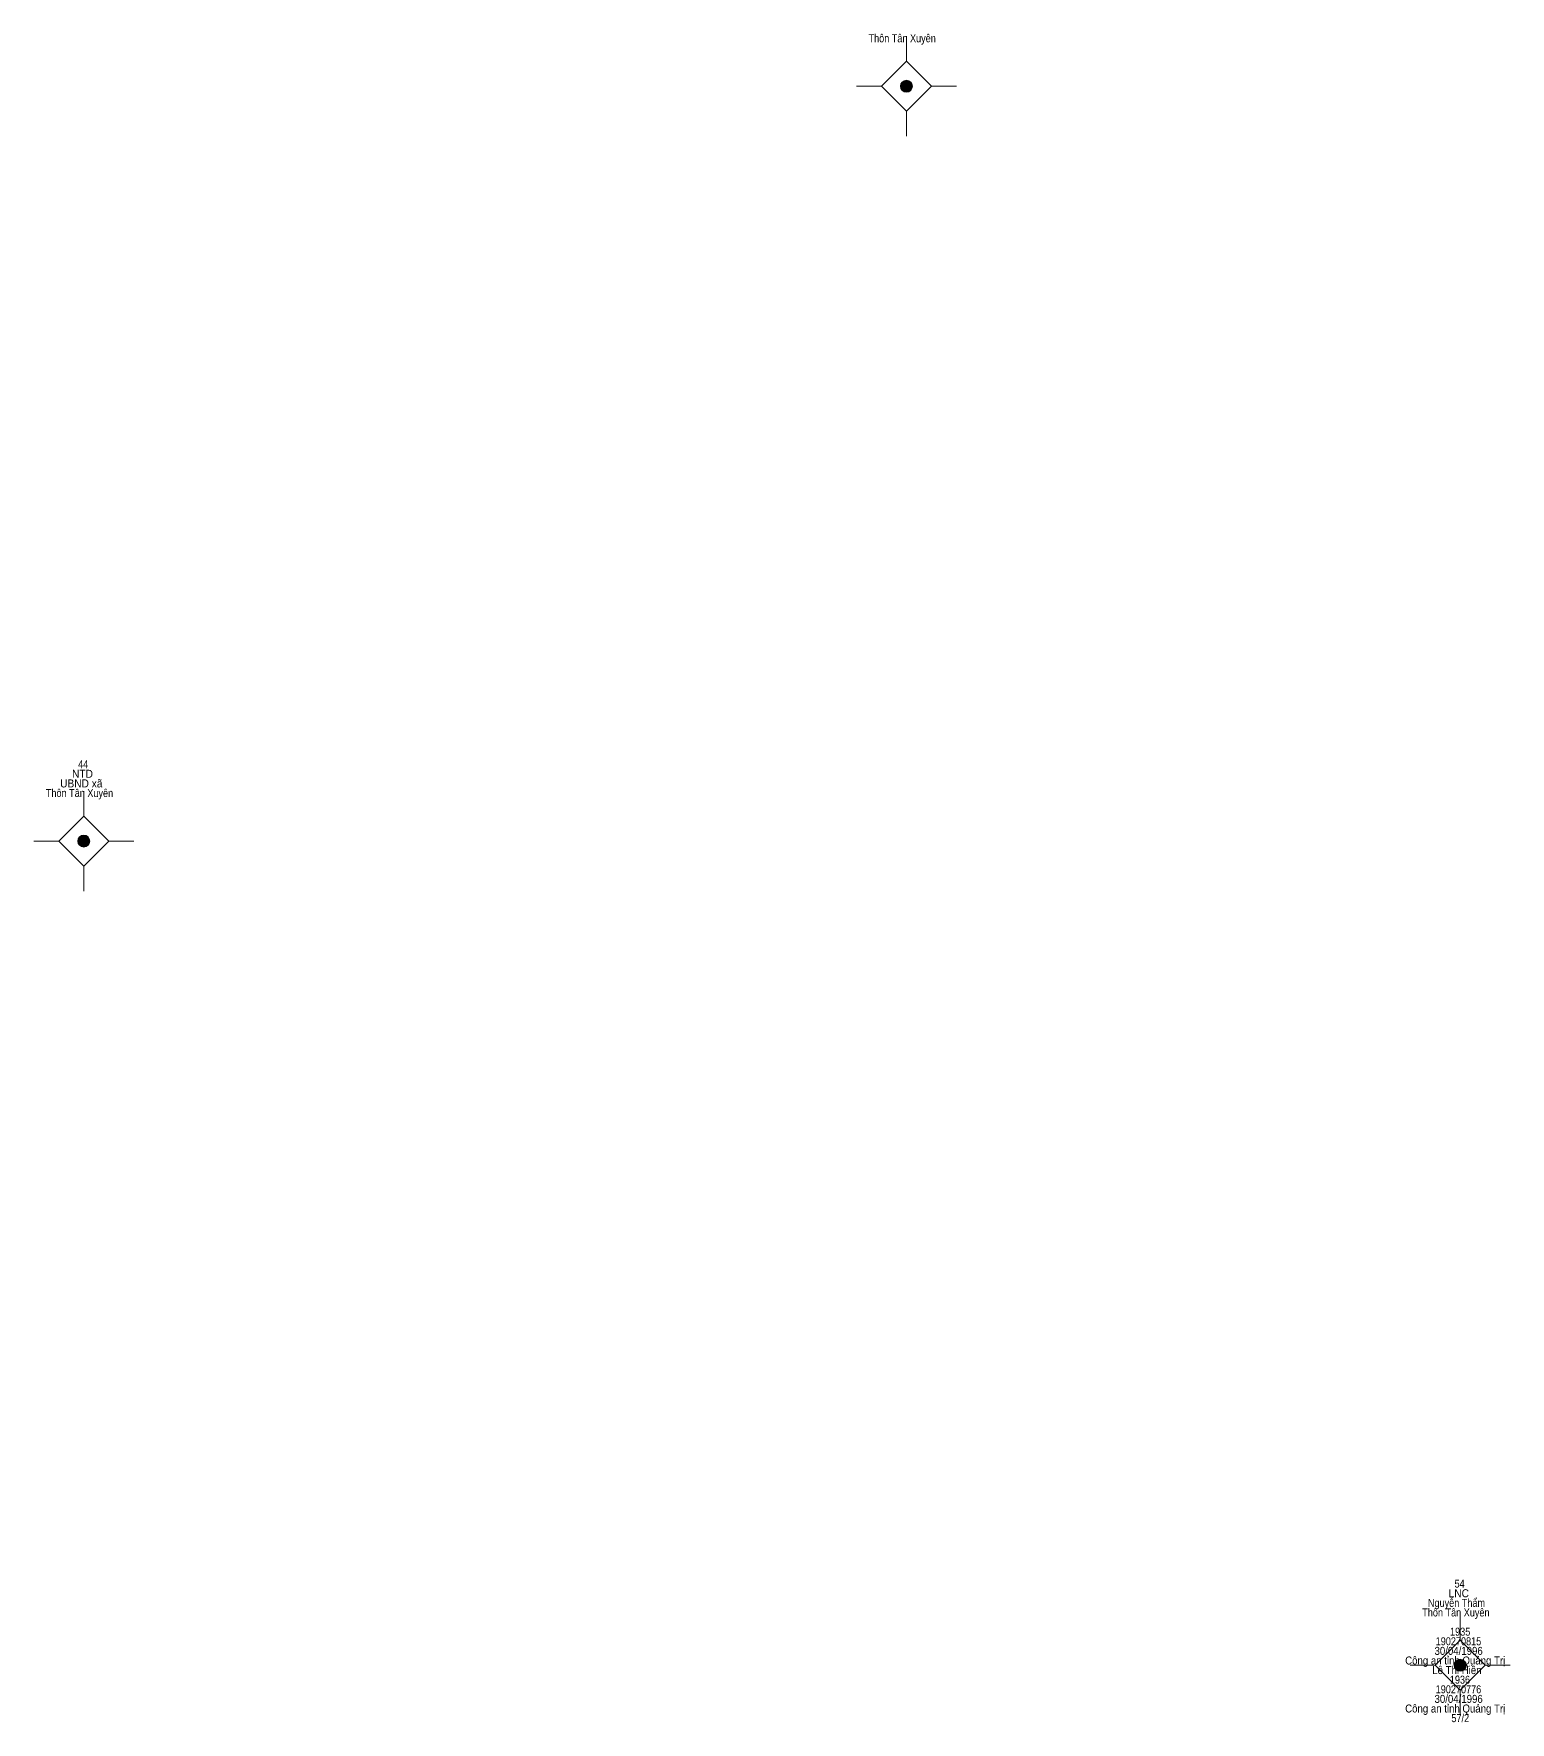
# Model space of a CAD drawing. Header units: metres. Extents: x 550999 to 552168, y 1840994 to 1841978.
# Drawn here: x 551505.8 to 551579.6, y 1841616 to 1841700.4 of the extents above; entities that cross this region are included whole.
import ezdxf
from ezdxf.enums import TextEntityAlignment as Align

# ---------------------------------------------------------------- set-up
doc = ezdxf.new("R2010")
doc.units = ezdxf.units.M
doc.header["$LTSCALE"] = 0.16
doc.layers.add('11', color=7, linetype='Continuous', lineweight=13)
doc.layers.add('15', color=7, linetype='Continuous')

msp = doc.modelspace()

# ---------------------------------------------------------------- hatches: boundary and pattern name
at = {"layer": '11'}
for points in [[(551549.6895, 1841697.77, 1), (551549.0895, 1841697.77, 1)], [(551508.5795, 1841660.05, 1), (551507.9795, 1841660.05, 1)], [(551577.3595, 1841618.86, 1), (551576.7595, 1841618.86, 1)]]:
    msp.add_hatch(color=256, dxfattribs=at).paths.add_polyline_path(points)

# ---------------------------------------------------------------- linework, layer by layer
for p, q in [((551549.39, 1841700.27), (551549.39, 1841699.02)), ((551548.14, 1841697.77), (551546.89, 1841697.77)), ((551551.89, 1841697.77), (551550.64, 1841697.77)), ((551549.39, 1841696.52), (551549.39, 1841695.27)), ((551508.28, 1841662.55), (551508.28, 1841661.3)), ((551507.03, 1841660.05), (551505.78, 1841660.05)), ((551510.78, 1841660.05), (551509.53, 1841660.05)), ((551508.28, 1841658.8), (551508.28, 1841657.55)), ((551577.06, 1841621.36), (551577.06, 1841620.11)), ((551575.81, 1841618.86), (551574.56, 1841618.86)), ((551579.56, 1841618.86), (551578.31, 1841618.86)), ((551577.06, 1841617.61), (551577.06, 1841616.36))]:
    msp.add_line(p, q, dxfattribs=at)
for points in [[(551549.39, 1841699.02), (551548.14, 1841697.77), (551549.39, 1841696.52), (551550.64, 1841697.77)], [(551508.28, 1841661.3), (551507.03, 1841660.05), (551508.28, 1841658.8), (551509.53, 1841660.05)], [(551577.06, 1841620.11), (551575.81, 1841618.86), (551577.06, 1841617.61), (551578.31, 1841618.86)]]:
    msp.add_lwpolyline(points, close=True, dxfattribs=at)
for centre in [(551549.3895, 1841697.77), (551508.2795, 1841660.05), (551577.0595, 1841618.86)]:
    msp.add_circle(centre, 0.3, dxfattribs=at)

# ---------------------------------------------------------------- texts
at = {"layer": '15'}
for s, width, p in [('Thôn Tân Xuyên', 0.85, (551549.175, 1841699.97)), ('NTD', 0.95, (551508.215, 1841663.21)), ('44', 0.85, (551508.25, 1841663.69)), ('UBND xã', 0.95, (551508.155, 1841662.73)), ('Thôn Tân Xuyên', 0.85, (551508.065, 1841662.25)), ('54', 0.85, (551577.03, 1841622.74)), ('Nguyễn Thẩm', 0.85, (551576.875, 1841621.78)), ('LNC', 0.95, (551576.99, 1841622.26)), ('Thôn Tân Xuyên', 0.85, (551576.845, 1841621.3)), (' 1935', 0.85, (551576.995, 1841620.34)), (' 30/04/1996', 0.9, (551576.915, 1841619.38)), (' 190270815', 0.85, (551576.91, 1841619.86)), (' Công an tỉnh Quảng Trị', 0.9, (551576.745, 1841618.9)), ('Lê Thị Hiền', 0.9, (551576.895, 1841618.42)), (' 1936', 0.85, (551576.985, 1841617.94)), (' 30/04/1996', 0.9, (551576.915, 1841616.98)), (' 190270776', 0.85, (551576.91, 1841617.46)), (' Công an tỉnh Quảng Trị', 0.9, (551576.745, 1841616.5)), (' 57/2', 0.85, (551577, 1841616.02))]:
    msp.add_text(s, height=0.4, dxfattribs=dict(at, width=width)).set_placement(p, align=Align.CENTER)

doc.saveas('drawing.dxf')
